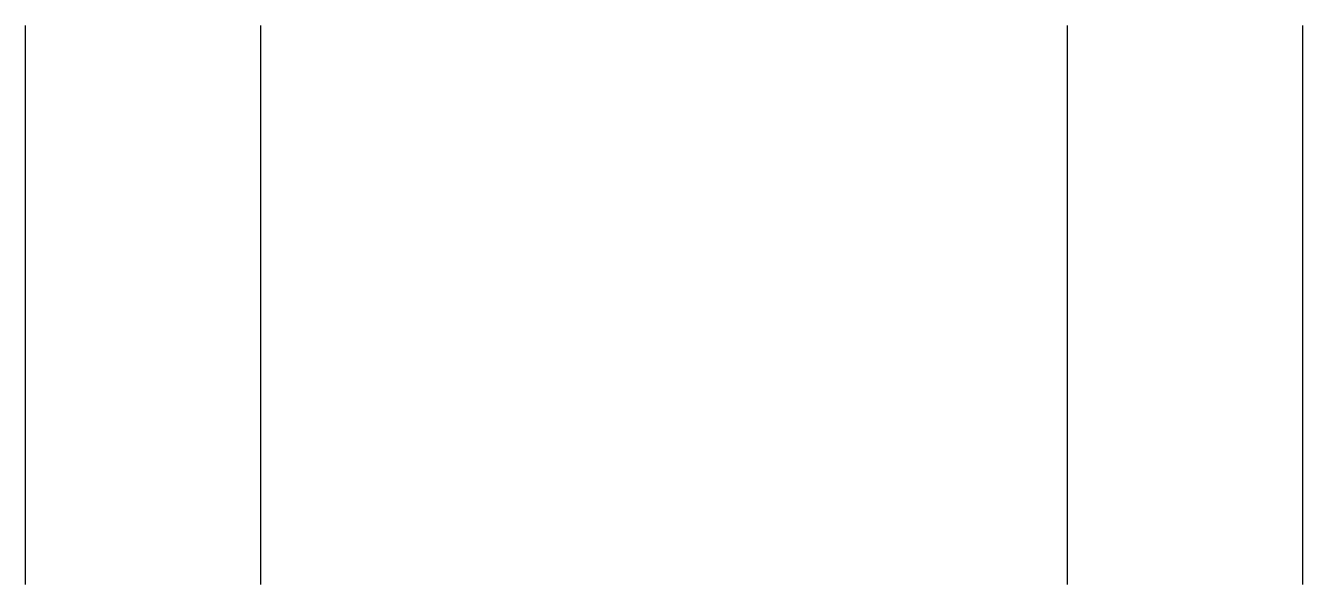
# Model space of a CAD drawing. Header units: metres. Extents: x 133 to 613, y 564 to 774.
import ezdxf

# ---------------------------------------------------------------- set-up
doc = ezdxf.new("R2010")
doc.units = ezdxf.units.M

msp = doc.modelspace()

# ---------------------------------------------------------------- linework, layer by layer
at = {"layer": 'Layer0'}
for p, q in [((132.65, 564.37, 88.5), (132.65, 774.37, 88.5)), ((221.15, 564.37, 88.5), (221.15, 774.37, 88.5)), ((524.15, 774.37, 88.5), (524.15, 564.37, 88.5)), ((612.65, 774.37, 88.5), (612.65, 564.37, 88.5))]:
    msp.add_line(p, q, dxfattribs=at)

doc.saveas('drawing.dxf')
